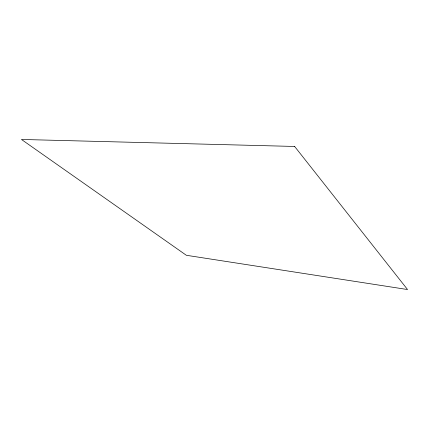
<?xml version="1.0" encoding="UTF-8"?>
<svg xmlns="http://www.w3.org/2000/svg" width="429" height="429" viewBox="0 0 429 429"><rect width="100%" height="100%" fill="white"/><g stroke="black" fill="none" stroke-linecap="round" stroke-linejoin="round"><path stroke-width="0.64" d="M294.632 146.455L21.45 139.457L186.352 255.287L407.55 289.543L294.632 146.455"/></g></svg>
